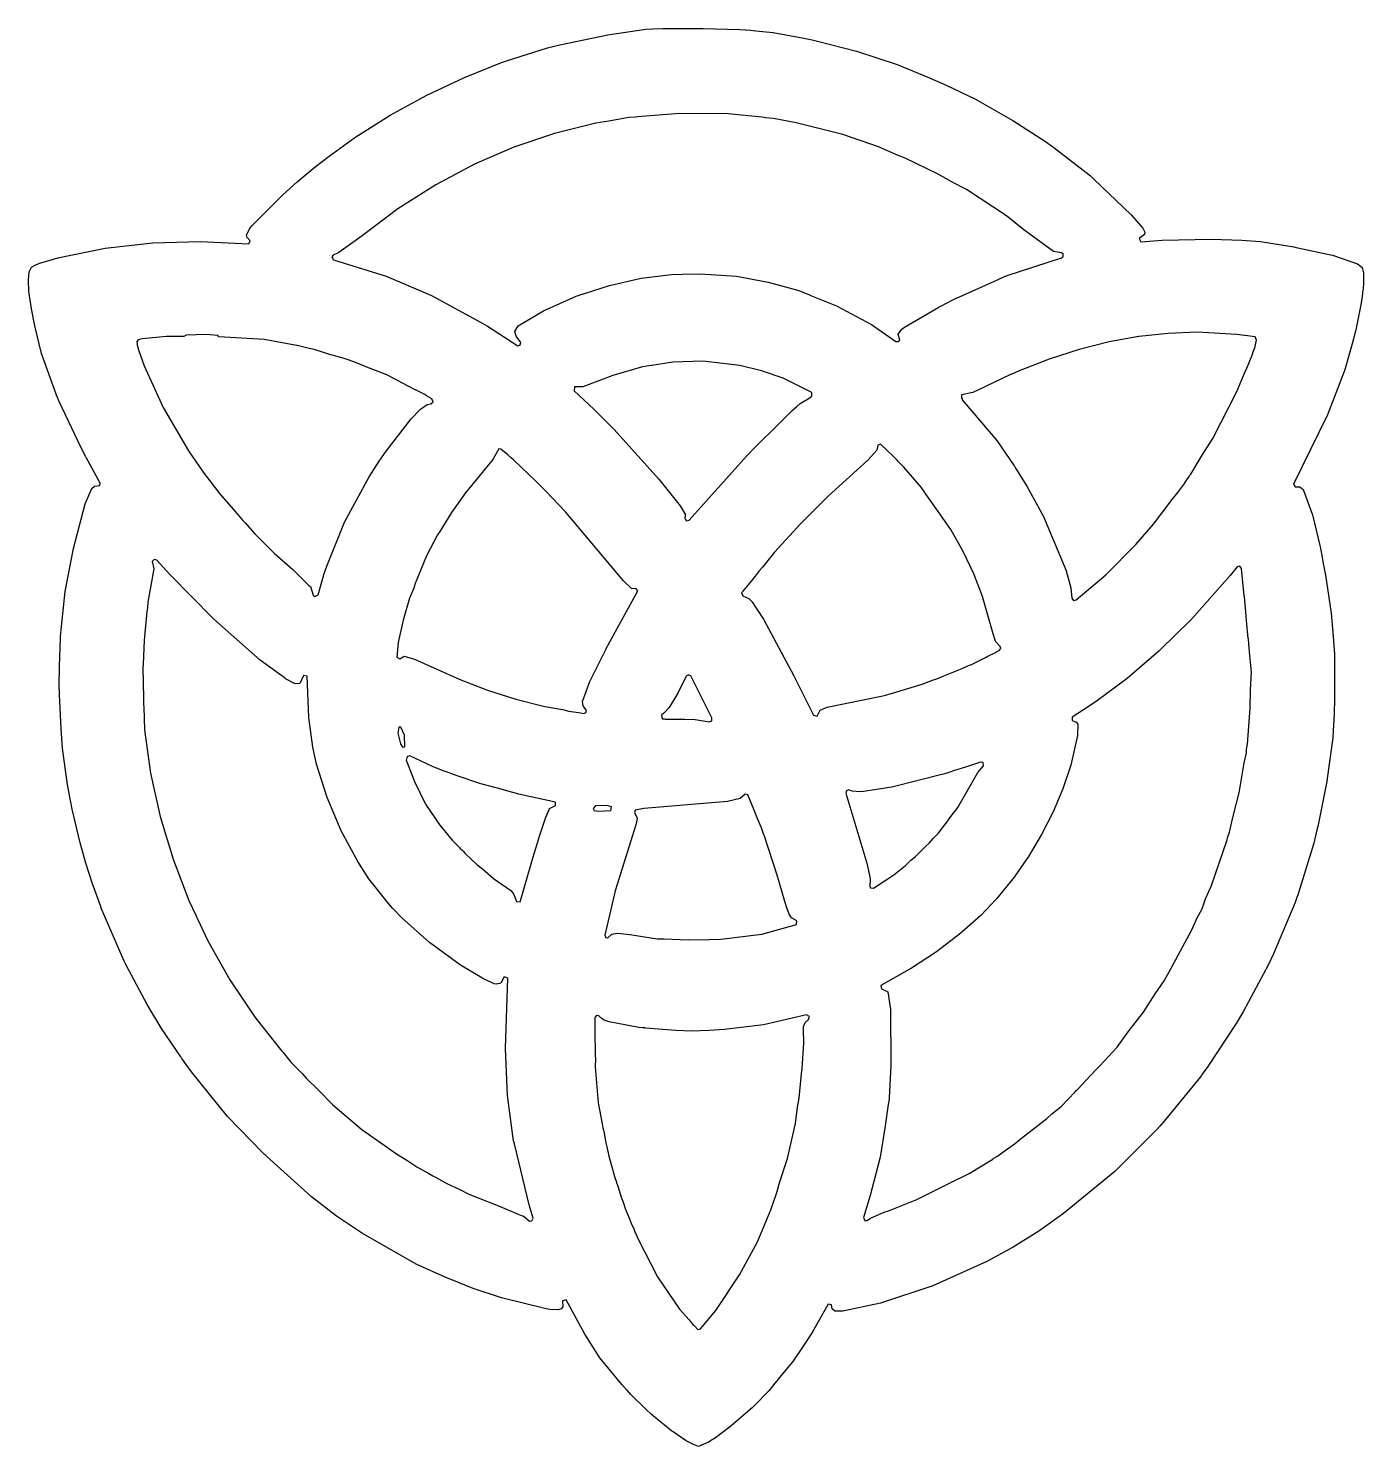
# Model space of a CAD drawing. Header units: millimetres. Extents: x 52 to 247, y 39 to 247.
import ezdxf

# ---------------------------------------------------------------- set-up
doc = ezdxf.new("R2010")
doc.units = ezdxf.units.MM
doc.layers.add('CUT', color=7, linetype='CONTINUOUS')

msp = doc.modelspace()

# ---------------------------------------------------------------- linework, layer by layer
at = {"layer": 'CUT'}
for points in [[(60.2191, 184.387), (60.1735, 184.4738), (60.0987, 184.616), (59.5021, 185.7505), (56.2558, 192.5979), (56.1981, 192.7405), (56.1461, 192.8693), (56.0583, 193.0864), (55.9089, 193.4561), (53.7236, 199.5607), (52.7213, 203.6172), (52.2589, 206.1045), (51.8692, 208.6429), (51.7779, 210.3083), (51.9018, 211.5016), (52.2183, 212.2118), (52.7856, 212.4793), (52.9779, 212.57), (53.1183, 212.6362), (53.4336, 212.7849), (55.6721, 213.4378), (55.7207, 213.4512), (55.9335, 213.5102), (56.0155, 213.5329), (56.0778, 213.5501), (63.0108, 214.9616), (70.02, 215.7521), (77.0271, 215.9658), (84.0726, 215.6409), (84.2911, 216.0763), (83.8473, 216.5352), (83.7634, 216.9604), (84.2586, 217.8778), (84.5411, 218.2803), (89.0555, 222.7762), (91.1574, 224.7086), (93.7863, 226.882), (95.8564, 228.4836), (99.6088, 231.2041), (104.7857, 234.4627), (110.1538, 237.4036), (115.7029, 240.0106), (121.1371, 242.1785), (121.3362, 242.247), (121.3876, 242.2647), (121.5535, 242.3219), (121.8695, 242.4306), (127.8666, 244.3319), (128.4264, 244.4927), (129.6503, 244.7989), (136.679, 246.2538), (142.2516, 247.0717), (143.2843, 247.1244), (144.7792, 247.1906), (150.6508, 247.1746), (156.0483, 247.0321), (156.8118, 246.9718), (156.939, 246.9618), (157.6197, 246.908), (158.3699, 246.8488), (160.9151, 246.5889), (165.2005, 245.7832), (165.6817, 245.6866), (166.6669, 245.4886), (167.4397, 245.3334), (173.1303, 243.8539), (179.105, 241.8816), (183.842, 239.9566), (183.9538, 239.9067), (183.9538, 239.9066), (183.9584, 239.9046), (186.2782, 238.8687), (190.6035, 236.7981), (196.0643, 233.7047), (200.8665, 230.5966), (202.0795, 229.7132), (207.4378, 225.5611), (207.9476, 225.1119), (213.4005, 219.8611), (215.1248, 217.8952), (215.4069, 217.345), (215.3432, 216.9854), (214.5934, 216.4164), (214.7942, 215.8976), (217.9165, 216.1551), (225.1732, 216.2989), (229.5952, 216.148), (232.3289, 215.9489), (232.6292, 215.9212), (236.9336, 215.2316), (237.2244, 215.1706), (237.5672, 215.0986), (237.8175, 215.0461), (242.1853, 214.1293), (242.9023, 213.9594), (246.5732, 212.6788), (247.2396, 212.1456), (247.4663, 211.3791), (247.4666, 209.9624), (247.4583, 209.7913), (247.3788, 209.0753), (247.3148, 208.4993), (247.2892, 208.2696), (247.2083, 207.5412), (247.02, 206.4211), (246.304, 203.0315), (245.8017, 200.9795), (244.6484, 196.9976), (244.6215, 196.9223), (242.1709, 190.579), (237.211, 180.4077), (237.4075, 180.0283), (238.1281, 180.0343), (238.5983, 179.6166), (239.9526, 175.9076), (241.0856, 171.2441), (241.3186, 170.0191), (241.5047, 169.0406), (241.558, 168.7609), (241.8838, 167.0483), (242.7083, 161.5066), (242.9854, 158.1167), (243.1573, 156.0148), (243.1706, 155.8524), (243.1718, 155.8378), (243.1949, 148.9917), (243.1393, 146.7609), (242.999, 144.2612), (242.9308, 143.253), (242.1359, 137.2609), (242.0632, 136.8399), (240.8457, 130.7202), (240.7825, 130.4532), (240.621, 129.7699), (240.5101, 129.3007), (240.1601, 127.8208), (237.9021, 120.5182), (237.5713, 119.5691), (237.5165, 119.4119), (237.4699, 119.2781), (237.4154, 119.1217), (234.2747, 111.6105), (233.5408, 110.0424), (229.8701, 103.1839), (228.8019, 101.3779), (224.6193, 95.0923), (223.9649, 94.1749), (223.7229, 93.8356), (223.6472, 93.7296), (223.5348, 93.5719), (218.2517, 87.0885), (217.5747, 86.3354), (217.4118, 86.1542), (217.3693, 86.1069), (217.3296, 86.0628), (210.9794, 79.6844), (203.4882, 73.5251), (199.8742, 70.9727), (196.093, 68.6245), (192.24, 66.5014), (184.3505, 62.9222), (176.6659, 60.4111), (171.1461, 59.2526), (169.9814, 59.2512), (169.5924, 59.557), (169.4769, 60.1792), (168.9822, 60.2429), (166.8841, 56.5577), (166.5285, 55.9803), (165.3073, 54.1054), (163.8269, 51.8767), (163.7743, 51.8107), (162.3532, 50.0793), (160.9905, 48.4191), (160.684, 48.0457), (160.2785, 47.5516), (158.1338, 45.3614), (158.1037, 45.3318), (157.9022, 45.1379), (154.7284, 42.3788), (152.495, 40.6918), (151.9748, 40.3592), (151.9142, 40.3205), (151.757, 40.2199), (151.4082, 39.9969), (151.3778, 39.982), (149.9776, 39.3842), (149.2632, 39.6854), (148.177, 40.2156), (146.2544, 41.5301), (146.0852, 41.6497), (143.4051, 43.8425), (143.3047, 43.9326), (143.1124, 44.1049), (142.2754, 44.8551), (142.2187, 44.9059), (140.0554, 47.0283), (139.515, 47.6368), (139.4783, 47.678), (139.4766, 47.68), (138.7655, 48.4807), (135.5471, 52.4038), (133.3365, 55.8623), (130.5789, 60.9005), (130.0441, 60.7551), (130.1128, 59.8765), (129.8416, 59.5599), (129.5686, 59.4748), (129.5653, 59.4738), (129.5651, 59.4737), (129.3622, 59.4105), (129.3044, 59.4047), (128.2216, 59.4929), (127.6433, 59.5845), (121.1208, 61.1994), (116.9633, 62.5658), (112.8578, 64.1959), (108.7111, 66.0866), (100.7535, 70.5949), (96.9604, 73.1734), (93.2886, 75.9645), (86.188, 82.3961), (80.9671, 87.7389), (75.6797, 94.3137), (74.2808, 96.266), (74.1552, 96.4413), (74.1308, 96.4754), (74.1276, 96.4798), (71.3023, 100.6639), (70.3138, 102.2884), (70.2957, 102.3182), (70.2617, 102.3741), (69.1813, 104.1495), (66.0504, 110.0461), (65.81, 110.5224), (62.602, 117.9603), (62.4173, 118.4169), (62.3756, 118.52), (61.1948, 121.8427), (60.2184, 124.8984), (59.3734, 127.8417), (58.1953, 132.7741), (57.7197, 135.315), (57.5213, 136.4078), (57.3106, 137.7462), (56.8015, 141.7383), (56.5684, 144.5731), (56.3301, 149.5871), (56.2951, 150.9905), (56.3562, 153.694), (56.4852, 157.8492), (56.4973, 157.9997), (56.5518, 158.6811), (56.5742, 158.961), (56.5842, 159.0859), (57.1634, 164.6673), (58.3796, 170.9934), (60.1099, 177.5473), (61.066, 179.7945), (61.4834, 180.0965), (62.2472, 180.1996), (62.3036, 180.5685), (60.2554, 184.318)], [(179.7714, 203.0964), (180.1908, 203.4055), (185.2158, 206.3343), (185.2831, 206.371), (185.3612, 206.4137), (185.6989, 206.598), (186.2418, 206.8943), (187.34, 207.4483), (193.7867, 210.3589), (194.9548, 210.8646), (194.9901, 210.8779), (195.1369, 210.9333), (195.1829, 210.9507), (195.2279, 210.9677), (203.2031, 213.5563), (203.424, 213.7625), (203.4149, 214.1), (203.1833, 214.294), (202.0368, 214.4895), (201.8295, 214.6412), (201.4758, 214.8999), (200.2137, 215.8231), (197.6588, 217.6919), (195.1206, 219.6991), (189.2739, 223.5878), (187.3361, 224.5671), (185.1136, 225.8349), (180.2849, 228.1577), (179.2422, 228.5748), (176.3619, 229.8476), (171.1603, 231.6213), (164.3102, 233.3724), (160.9726, 233.9792), (159.7944, 234.1018), (159.6392, 234.1305), (159.2546, 234.1579), (154.3266, 234.6708), (147.2722, 234.731), (141.0524, 234.2503), (140.7424, 234.2015), (139.7557, 234.1306), (136.8282, 233.5852), (134.9286, 233.2862), (128.8618, 231.7698), (122.9468, 229.7765), (117.1818, 227.2844), (111.5054, 224.2665), (105.9259, 220.7488), (100.7017, 216.8077), (97.2975, 214.3676), (96.4321, 213.9716), (96.256, 213.6914), (96.5172, 213.2752), (104.1978, 210.8791), (110.8619, 208.0305), (118.04, 204.1653), (119.0427, 203.5736), (123.5341, 200.6955), (123.8749, 200.8202), (123.9649, 201.1718), (123.245, 202.0742), (123.0701, 202.765), (123.5843, 203.6133), (127.2729, 205.8075), (132.0787, 207.9404), (132.488, 208.0847), (132.8945, 208.2279), (132.9952, 208.2634), (133.2697, 208.3601), (136.9459, 209.5382), (141.603, 210.5794), (146.0365, 211.1026), (147.6225, 211.1518), (150.1258, 211.2006), (151.7851, 211.1487), (155.5557, 210.877), (160.202, 210.025), (164.6954, 208.7727), (166.0329, 208.2366), (166.3076, 208.1265), (166.3278, 208.1184), (170.2265, 206.5558), (175.3581, 203.7812), (178.9251, 201.3219), (179.2631, 201.3033), (179.4755, 201.5194), (179.2694, 202.399)], [(109.8929, 193.5297), (108.8966, 194.0276), (108.618, 194.2019), (108.5578, 194.1969), (107.4593, 194.7459), (104.3296, 196.4149), (101.3595, 197.5568), (99.7351, 198.2564), (98.77, 198.5523), (98.0583, 198.8259), (95.9408, 199.4196), (93.6441, 200.1237), (92.9381, 200.2615), (91.3887, 200.696), (86.36, 201.5986), (79.7045, 201.9979), (79.5229, 202.1996), (77.8283, 202.351), (74.893, 202.2602), (74.5623, 202.0397), (72.0466, 202.0498), (68.4489, 201.7237), (67.8864, 201.559), (67.6791, 201.2989), (67.7356, 200.9869), (67.7138, 200.8417), (67.8501, 200.3539), (67.87, 200.2439), (67.8718, 200.2057), (67.8811, 200.1827), (67.8964, 200.0981), (68.7616, 197.7427), (71.5342, 191.6238), (75.2448, 185.2863), (77.4185, 182.1456), (79.7839, 179.0223), (81.769, 176.7602), (83.212, 175.0836), (83.5507, 174.7299), (84.9633, 173.1203), (87.8135, 170.3002), (90.5172, 167.8854), (92.8705, 165.5772), (93.1182, 165.4173), (93.5124, 164.1599), (93.7702, 163.9455), (94.2337, 164.1947), (95.1412, 167.321), (95.5059, 168.4142), (98.0903, 174.8324), (101.7018, 181.4815), (103.2099, 183.7764), (104.2397, 185.2462), (107.8928, 189.9817), (109.2428, 191.3895), (110.2004, 192.0659), (110.7401, 192.1808), (111.0923, 192.4742), (110.9214, 192.8995), (110.1214, 193.3262)], [(214.0803, 171.558), (216.6595, 174.5309), (219.4144, 178.1623), (220.2529, 179.182), (221.2447, 180.575), (221.2989, 180.6464), (221.3249, 180.6876), (221.8219, 181.3857), (222.0072, 181.7007), (222.1397, 181.8787), (223.8266, 184.6526), (225.3742, 187.1052), (228.907, 193.9881), (230.1382, 197), (230.2725, 197.174), (231.2073, 199.5634), (231.2451, 199.708), (231.5265, 200.3964), (231.7664, 201.4988), (231.5936, 201.9837), (230.0483, 202.1957), (230.0196, 202.2027), (229.9856, 202.2043), (228.8893, 202.3548), (223.0633, 202.655), (218.8134, 202.5031), (214.5029, 202.02), (210.1843, 201.2402), (205.785, 200.1479), (201.3812, 198.7294), (197.0068, 197.0092), (196.2334, 196.646), (195.6367, 196.4136), (190.9307, 194.1555), (190.2118, 193.8178), (188.5122, 193.4757), (188.5353, 193.0469), (188.6441, 192.9222), (188.6488, 192.7693), (193.7318, 186.7856), (196.2622, 183.086), (196.2791, 183.059), (196.3358, 182.9683), (196.5579, 182.6131), (198.1302, 180.0981), (200.5653, 175.6758), (203.5991, 168.4458), (203.8508, 167.7157), (204.5779, 165.2262), (204.715, 163.7141), (204.9314, 163.3814), (205.3571, 163.4343), (209.6938, 167.1414)], [(148.1799, 175.0467), (148.6356, 175.1106), (157.0251, 184.5275), (158.299, 185.8138), (161.7772, 189.2675), (163.2138, 190.6941), (163.2609, 190.7409), (163.7251, 191.2018), (164.392, 191.7919), (164.8772, 192.2095), (166.4649, 193.1715), (166.4658, 193.2058), (166.6012, 193.2819), (166.6103, 193.8284), (162.3751, 195.9151), (159.2425, 197.0098), (156.0541, 197.7901), (150.6447, 198.4192), (146.2268, 198.2675), (143.1496, 197.7894), (143.0865, 197.7814), (143.0669, 197.7765), (141.7977, 197.5793), (137.4342, 196.347), (133.0387, 194.6504), (131.795, 194.6518), (131.7744, 194.0986), (134.6283, 191.4013), (137.6268, 188.4213), (144.1738, 181.131), (147.3059, 177.2204), (148.0752, 175.9204), (148.0552, 175.8196), (148.0342, 175.7138), (148.0286, 175.6856), (148.017, 175.6273), (147.9902, 175.4986), (147.991, 175.4966), (147.9802, 175.4423), (148.0497, 175.3568)], [(133.0027, 148.5725), (134.0711, 151.4732), (136.4165, 156.1932), (136.4165, 156.1933), (136.4316, 156.2223), (136.7063, 156.7504), (141.0941, 164.7944), (140.8364, 165.0637), (140.1613, 165.1137), (139.0099, 166.262), (130.4827, 176.3618), (127.6338, 179.3927), (126.4792, 180.4912), (126.1302, 180.8659), (122.8602, 183.9834), (122.5271, 184.2512), (122.0601, 184.6954), (121.0394, 185.5334), (120.7099, 185.5827), (119.8248, 184.0202), (115.8597, 179.1452), (113.8084, 176.2508), (112.0918, 173.4833), (111.7554, 172.9616), (110.1505, 169.903), (108.4652, 165.838), (108.2648, 165.1707), (107.657, 163.6838), (106.6929, 160.463), (105.9939, 157.2111), (105.7888, 155.0694), (106.2125, 154.8072), (106.8535, 155.1999), (108.3897, 154.7709), (114.8957, 151.8548), (119.0717, 150.2325), (123.2365, 148.9038), (127.4836, 147.8119), (130.0373, 147.367), (130.9642, 147.152), (132.7383, 146.8966), (133.1722, 146.821), (133.4763, 146.9523), (133.5734, 147.2325), (133.0739, 147.9497)], [(176.7448, 149.323), (177.0062, 149.3992), (177.372, 149.4728), (178.5437, 149.8474), (182.7814, 151.0826), (184.4293, 151.7286), (184.9183, 151.8849), (185.7015, 152.2273), (188.6334, 153.3766), (189.547, 153.8262), (190.0164, 154.0074), (191.836, 154.9093), (192.1601, 155.051), (192.4012, 155.1894), (193.4019, 155.6855), (193.5417, 155.7918), (194.0726, 156.0531), (194.2802, 156.3151), (194.2082, 156.6415), (193.5443, 157.3153), (193.4924, 157.3945), (193.1629, 158.4928), (191.6264, 163.9269), (190.3308, 167.2449), (188.7821, 170.5544), (186.9881, 173.7536), (184.1988, 177.6977), (183.2297, 179.0874), (183.1455, 179.1871), (182.6011, 179.9567), (180.0957, 182.9134), (179.195, 183.7974), (179.1099, 183.8986), (177.1215, 185.8784), (177.0753, 185.8779), (176.6811, 186.2647), (176.2746, 186.1227), (176.1325, 185.4013), (174.8148, 183.9293), (169.0042, 178.6627), (165.0037, 174.6623), (161.1371, 170.4327), (159.3441, 168.2214), (158.8798, 167.6936), (158.2755, 166.9036), (157.7001, 166.194), (156.4922, 164.7523), (156.4894, 164.7008), (156.3014, 164.469), (156.4644, 164.0418), (157.3477, 163.6562), (157.7955, 163.2005), (157.8215, 163.1696), (157.8349, 163.1536), (157.8681, 163.1142), (157.9189, 163.0538), (158.3644, 162.3813), (159.4931, 160.64), (163.9831, 152.3395), (166.8365, 146.545), (167.3661, 146.413), (167.8422, 147.287), (168.839, 147.7455)], [(69.2903, 163.0996), (69.2306, 162.3065), (69.1387, 161.7655), (68.7474, 157.4844), (68.6073, 154.0212), (68.5667, 153.4813), (68.668, 149.0964), (68.6576, 148.1258), (68.6997, 147.7222), (68.7763, 144.4078), (69.6808, 138.0384), (71.0759, 131.7004), (72.9779, 125.4842), (75.2924, 119.4125), (76.3193, 117.2471), (76.4081, 117.0302), (76.5637, 116.7319), (78.0993, 113.494), (81.3287, 107.7876), (85.0279, 102.239), (88.9472, 97.3339), (89.0755, 97.1665), (89.1256, 97.1107), (90.2971, 95.6445), (91.8822, 94.0436), (92.5446, 93.3066), (94.1536, 91.7495), (96.3955, 89.4852), (100.6449, 85.8376), (105.7265, 82.268), (107.2294, 81.363), (108.7014, 80.4053), (110.4679, 79.4128), (111.0402, 79.0682), (111.4503, 78.8608), (113.1038, 77.9318), (115.0345, 77.0487), (116.3521, 76.3825), (120.905, 74.5848), (123.5722, 73.4675), (124.0614, 73.2626), (124.2222, 73.1952), (124.229, 73.1924), (124.5035, 73.0575), (125.209, 72.4431), (125.5736, 72.4552), (125.7602, 72.877), (125.1923, 74.8003), (123.0039, 83.7391), (122.9283, 84.0481), (122.9168, 84.0952), (122.9163, 84.0971), (122.8939, 84.1963), (122.0127, 90.8138), (121.7084, 97.7137), (122.0462, 108.0407), (121.5261, 108.1998), (121.0298, 107.2682), (120.3889, 107.1302), (120.0415, 107.2029), (118.72, 107.83), (118.5854, 107.8963), (118.4765, 107.9499), (118.3893, 107.9929), (118.2408, 108.066), (115.1256, 109.9348), (110.5512, 113.2286), (106.4975, 116.8587), (105.1655, 118.2793), (104.5363, 118.9744), (101.6989, 122.5684), (101.5844, 122.7182), (100.0405, 125.1022), (97.6383, 129.6113), (95.5729, 134.4734), (94.0002, 139.4032), (93.4468, 141.8918), (92.8717, 146.2202), (92.6428, 152.2715), (92.1036, 152.3896), (91.5704, 151.1909), (90.8869, 151.136), (89.4831, 151.9061), (89.4243, 151.9488), (89.4032, 151.9641), (88.4254, 152.6736), (88.0595, 152.9391), (85.731, 154.6288), (78.8905, 160.6547), (72.4958, 167.1748), (70.5917, 169.2881), (70.1981, 169.379), (69.9357, 169.072), (70.1684, 167.9823)], [(222.2809, 160.6682), (222.0582, 160.4239), (217.6859, 156.1682), (217.5278, 156.0172), (217.4894, 155.9805), (217.4732, 155.9651), (217.4552, 155.9479), (212.8193, 151.9456), (208.4609, 148.711), (207.2472, 147.8826), (204.7707, 146.2769), (204.7602, 145.7842), (205.2615, 145.6055), (205.3022, 145.5701), (205.3149, 145.5591), (205.3219, 145.553), (205.4036, 145.4821), (205.5816, 145.2354), (205.5552, 143.5918), (204.5537, 139.2454), (203.3995, 135.7787), (201.9723, 132.3746), (200.2707, 129.0599), (198.3587, 125.8415), (196.3594, 122.9551), (196.3558, 122.9506), (196.3517, 122.9453), (196.3248, 122.9111), (195.8141, 122.2622), (193.9213, 119.9552), (193.7047, 119.7201), (193.6712, 119.6837), (193.6439, 119.6541), (193.5436, 119.5452), (191.3431, 117.211), (188.2491, 114.4536), (184.8481, 111.8738), (181.1977, 109.4905), (176.7217, 106.9479), (176.8071, 106.4535), (177.7323, 106.0158), (178.1088, 103.452), (178.1706, 95.2027), (178.1706, 95.2021), (178.1706, 95.2008), (178.1706, 95.2001), (178.1706, 95.1983), (177.9403, 90.4856), (177.9231, 90.3638), (177.8699, 89.9891), (177.8019, 89.5087), (177.3586, 86.3813), (176.5947, 81.7911), (175.1697, 76.1783), (174.1483, 72.9443), (174.3459, 72.5205), (174.716, 72.5222), (175.1783, 72.8685), (177.1876, 73.7599), (177.8471, 73.9471), (181.9986, 75.6026), (184.6146, 76.9109), (184.8403, 77.0231), (186.5543, 77.8748), (189.6785, 79.4273), (193.1073, 81.5211), (193.1919, 81.5803), (193.8057, 81.9482), (194.5756, 82.5492), (196.4244, 83.8438), (197.1885, 84.4734), (197.3192, 84.5603), (201.0401, 87.4645), (201.7771, 88.171), (203.1246, 89.223), (205.1762, 91.3879), (205.3523, 91.559), (205.5808, 91.7658), (205.7343, 91.9302), (206.1419, 92.3263), (208.2566, 94.6283), (208.7878, 95.1991), (211.3432, 97.8957), (212.9705, 100.1854), (213.0972, 100.3531), (215.1817, 103.0529), (216.9226, 105.746), (218.2525, 107.6172), (218.7609, 108.5898), (218.9869, 108.9394), (222.3085, 115.0969), (223.0774, 116.8475), (223.7826, 118.1965), (224.2988, 119.6281), (225.1588, 121.5862), (227.4516, 128.2876), (227.5238, 128.5727), (227.8309, 129.4245), (228.2858, 131.5834), (229.2013, 135.2003), (229.9103, 139.2683), (229.9661, 139.5576), (230.2793, 141.0439), (230.3141, 141.5849), (230.4381, 142.2964), (230.8582, 147.5795), (230.8721, 150.2559), (231.0385, 152.842), (230.8035, 155.3036), (230.8034, 155.3099), (230.8028, 155.3111), (230.6451, 156.9627), (230.5856, 157.8009), (230.5642, 157.8101), (230.3137, 160.4344), (230.3197, 160.4378), (230.2492, 161.1097), (229.9847, 163.8805), (229.9917, 163.8939), (229.9711, 164.0238), (229.5858, 168.0597), (229.3098, 168.3945), (228.9208, 168.2948), (227.9113, 167.0472)], [(145.6989, 147.6791), (144.9182, 146.8376), (144.5426, 146.5535), (144.6638, 146.0402), (144.98, 146.0398), (145.1224, 145.974), (147.9675, 145.979), (149.51, 145.9417), (151.604, 145.5816), (151.9324, 145.7471), (151.9611, 146.147), (150.9211, 148.1975), (148.8646, 152.3313), (148.5582, 152.4381), (148.5255, 152.4562), (148.1975, 152.2788), (146.9403, 149.7987)], [(106.3641, 144.7952), (106.0615, 144.8254), (105.9405, 143.9176), (106.3036, 142.3743), (106.6062, 141.8901), (106.9391, 141.9204), (106.8786, 143.615)], [(110.002, 133.542), (112.0756, 130.4183), (113.898, 128.2378), (114.972, 127.1502), (115.0708, 127.0353), (115.2917, 126.8264), (115.5034, 126.612), (115.7947, 126.2811), (117.4978, 124.6694), (118.3304, 124.0429), (119.9446, 122.6401), (122.4695, 120.8462), (122.8944, 120.4045), (123.309, 119.2778), (123.8532, 119.2087), (125.9049, 126.2784), (126.4204, 127.9781), (126.6504, 128.6981), (127.6191, 131.6051), (127.6342, 131.6415), (127.6888, 131.7732), (127.8146, 132.0769), (128.0807, 132.7187), (128.1626, 132.8762), (129.0404, 133.3105), (129.0511, 133.7979), (124.3068, 134.8563), (123.6673, 135.0064), (122.7831, 135.2426), (120.519, 135.8476), (118.0983, 136.517), (114.6219, 137.6829), (113.8426, 137.9606), (113.5752, 138.0559), (113.0204, 138.2536), (112.5835, 138.4093), (111.0141, 139.0567), (107.6981, 140.5843), (107.3501, 140.4817), (107.3094, 140.3568), (107.2545, 140.3425), (107.156, 139.9827), (108.3465, 136.8197)], [(175.6493, 121.1952), (177.1771, 122.2135), (178.0354, 122.7671), (178.159, 122.868), (178.632, 123.1833), (180.3171, 124.5087), (181.1301, 125.2924), (181.7659, 125.8112), (183.1998, 127.2823), (183.821, 127.8633), (184.381, 128.4942), (185.1089, 129.241), (186.6803, 131.2923), (186.6828, 131.2953), (186.686, 131.2997), (187.9965, 133.0106), (190.9262, 138.1432), (191.7767, 139.1164), (191.695, 139.6024), (191.3385, 139.6858), (189.1006, 138.963), (187.4954, 138.4476), (186.6563, 138.1782), (185.8998, 137.9353), (185.6392, 137.8516), (178.3418, 136.0272), (174.1817, 135.3558), (173.6428, 135.3323), (172.4948, 135.4335), (172.0023, 135.6109), (171.6851, 135.4949), (171.5846, 135.1364), (174.6823, 124.8514), (175.112, 122.885), (175.1454, 122.4187), (175.0839, 121.5167), (175.2173, 121.248)], [(134.5671, 132.9027), (134.7184, 132.6001), (135.2933, 132.4791), (137.1392, 132.6001), (137.23, 133.1145), (136.5643, 133.3264), (134.8697, 133.2659)], [(138.0666, 114.6166), (138.1236, 114.6142), (138.163, 114.6126), (138.1776, 114.612), (138.1851, 114.6117), (139.915, 114.4016), (143.9452, 113.8049), (144.3343, 113.7894), (144.4319, 113.7741), (144.9664, 113.7642), (148.4655, 113.6247), (150.4454, 113.6742), (150.9532, 113.6546), (151.4884, 113.7002), (153.2776, 113.745), (159.2561, 114.4638), (164.3533, 115.9111), (164.4119, 116.4039), (163.597, 116.8541), (163.2761, 117.4018), (162.9357, 118.307), (162.6304, 119.2721), (161.5378, 123.1361), (159.6389, 128.8328), (159.4743, 129.2485), (159.3655, 129.5924), (159.3637, 129.5968), (159.2173, 130.0675), (158.6749, 131.2947), (158.2347, 132.3799), (157.2366, 134.9013), (156.841, 134.9859), (156.0713, 134.3434), (154.2216, 133.9342), (141.9888, 132.9044), (140.7061, 132.6608), (140.5939, 132.3043), (140.9795, 131.4887), (140.8844, 130.9363), (140.7948, 130.5023), (137.7669, 120.8401), (136.2463, 114.3408), (136.3864, 113.9967), (136.7139, 113.9169), (137.305, 114.486)], [(153.7946, 100.5155), (151.558, 100.3452), (148.9495, 100.2607), (146.6727, 100.3445), (142.2343, 100.7099), (142.1841, 100.7154), (142.1093, 100.7236), (141.826, 100.7545), (141.2239, 100.8203), (136.8872, 101.6191), (136.1543, 101.8565), (135.8471, 102.0723), (135.3934, 102.5297), (135.02, 102.5408), (134.8148, 102.2711), (134.8109, 101.9758), (134.8089, 101.9735), (134.8095, 101.8653), (134.7768, 99.354), (134.8317, 97.7601), (134.8371, 96.7524), (134.8779, 96.143), (134.8674, 95.0322), (135.291, 89.7382), (135.8903, 86.6948), (135.9825, 86.0744), (136.1017, 85.5939), (136.4098, 83.8809), (136.5567, 83.3113), (136.826, 81.9438), (137.403, 80.0293), (137.6776, 78.9642), (137.9474, 78.1556), (137.9775, 78.0344), (138.1047, 77.6841), (138.1575, 77.5258), (138.6359, 75.9386), (138.9336, 75.1994), (139.2481, 74.2569), (139.8855, 72.7808), (140.1748, 71.9844), (140.4516, 71.4198), (140.7286, 70.7292), (140.747, 70.698), (141.0785, 69.875), (144.0012, 64.2684), (147.1895, 59.5432), (148.6094, 57.9635), (148.6016, 57.9522), (149.2245, 57.1767), (149.4077, 57.0753), (149.8688, 56.5622), (150.287, 56.667), (152.5202, 59.307), (155.9907, 64.5569), (158.6125, 69.3771), (160.6098, 74.0678), (161.1128, 75.6395), (161.2135, 75.88), (161.3493, 76.3392), (161.569, 76.9471), (161.8259, 77.868), (163.0191, 81.5968), (164.1955, 86.7523), (164.493, 89.1395), (164.742, 90.4565), (165.103, 93.9847), (165.1052, 94.0535), (165.1941, 94.7671), (165.4353, 98.4797), (165.3597, 100.5069), (165.3794, 100.9604), (165.6171, 101.5412), (166.1091, 101.9569), (166.232, 102.4307), (165.832, 102.6567), (159.4965, 101.1629)]]:
    msp.add_lwpolyline(points, close=True, dxfattribs=at)

doc.saveas('drawing.dxf')
